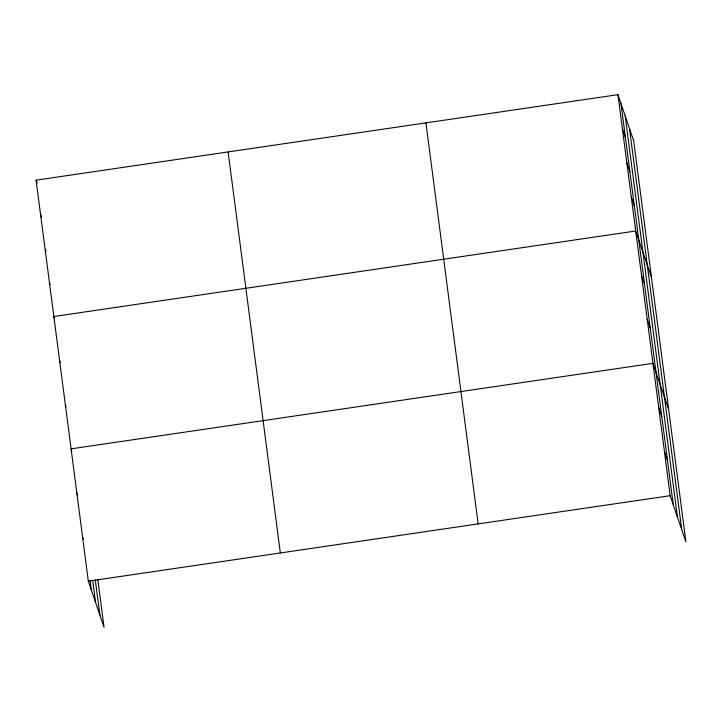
<?xml version="1.0" encoding="UTF-8"?>
<svg xmlns="http://www.w3.org/2000/svg" width="722" height="722" viewBox="0 0 722 722"><rect width="100%" height="100%" fill="white"/><g stroke="black" fill="none" stroke-linecap="round" stroke-linejoin="round"><path stroke-width="1.08" d="M97.867 579.928L104.049 627.346L88.328 581.183L36.1 180.157L617.951 94.654L633.672 140.817L685.9 541.843L670.187 495.68L617.951 94.654M88.328 581.183L670.187 495.68M622.391 128.742L625.451 137.731M626.831 162.829L629.891 171.818M631.272 196.916L634.331 205.905M651.424 277.167L635.712 231.004L53.861 316.507L54.538 318.501M641.461 275.109L644.52 284.098M647.201 319.223L650.26 328.212M668.662 409.5L652.95 363.337L71.099 448.849L71.776 450.844M658.69 407.452L661.749 416.441M664.439 451.566L667.498 460.555M36.1 180.157L37.12 183.153M40.54 214.244L41.56 217.241M45.324 249.334L46 251.328M49.421 282.419L50.098 284.414M59.601 360.621L60.287 362.615M65.35 404.735L66.027 406.73M76.839 492.955L77.516 494.958M82.588 537.069L83.265 539.072M629.494 128.552L681.721 529.569M625.189 115.908L677.417 516.934M621.01 103.643L673.247 504.669M425.944 122.866L478.172 523.892M228.116 151.945L280.344 552.962M95.277 579.793L99.871 615.081M92.696 580.38L95.566 602.437M90.097 580.244L91.387 590.172"/></g></svg>
